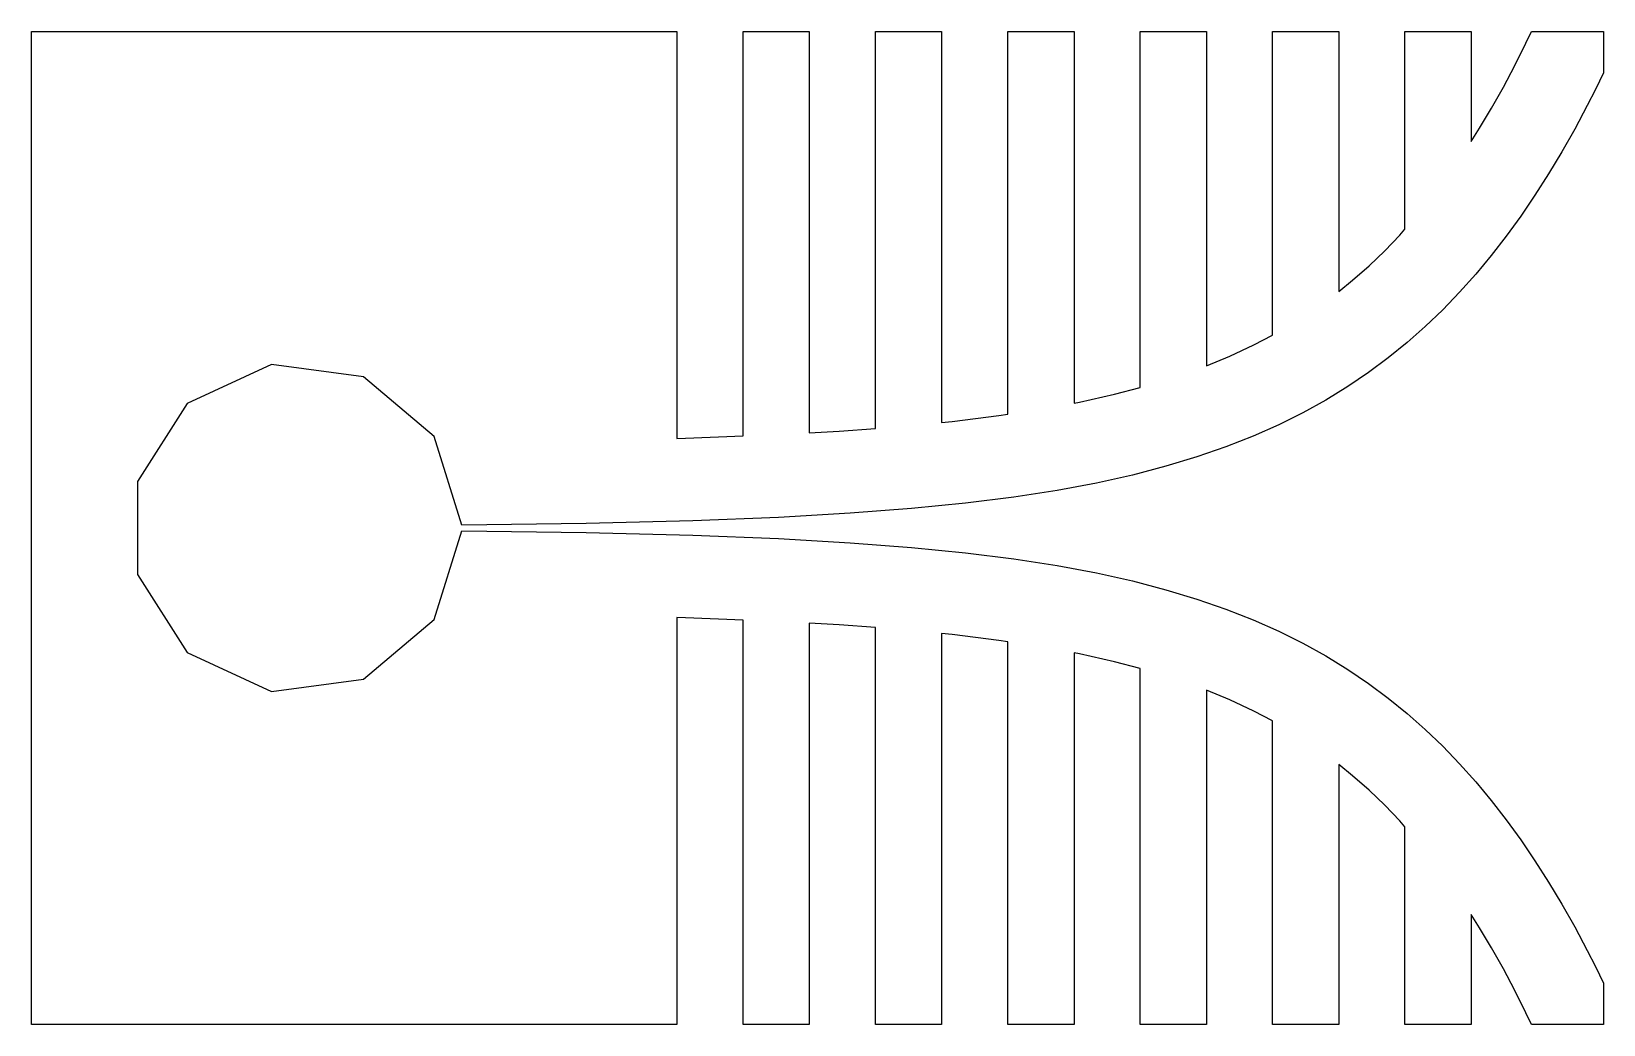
# Model space of a CAD drawing. Header units: metres. Extents: x -0.025 to 0.07, y -0.03 to 0.03.
import ezdxf

# ---------------------------------------------------------------- set-up
doc = ezdxf.new("R2010")
doc.units = ezdxf.units.M

msp = doc.modelspace()

# ---------------------------------------------------------------- linework, layer by layer
at = {"layer": 'F.Cu'}
msp.add_lwpolyline([(-0.025, -0.03), (-0.025, 0.03), (0.014, 0.03), (0.014, 0.005414), (0.014514, 0.005427), (0.018, 0.005562), (0.018, 0.03), (0.022, 0.03), (0.022, 0.005756), (0.023813, 0.005856), (0.026, 0.00602), (0.026, 0.03), (0.03, 0.03), (0.03, 0.006376), (0.030631, 0.006438), (0.033463, 0.006788), (0.034, 0.00687), (0.034, 0.03), (0.038, 0.03), (0.038, 0.007548), (0.038326, 0.007608), (0.040442, 0.00808), (0.042, 0.00849), (0.042, 0.03), (0.046, 0.03), (0.046, 0.009802), (0.047425, 0.010387), (0.048872, 0.011063), (0.05, 0.011659), (0.05, 0.03), (0.054, 0.03), (0.054, 0.014296), (0.054836, 0.014968), (0.055835, 0.015848), (0.056778, 0.016752), (0.05769, 0.017701), (0.058, 0.01805), (0.058, 0.03), (0.062, 0.03), (0.062, 0.02335), (0.062505, 0.024148), (0.063235, 0.025374), (0.063944, 0.026637), (0.064632, 0.027934), (0.06531, 0.029287), (0.065649, 0.03), (0.07, 0.03), (0.07, 0.0275), (0.06951, 0.026499), (0.069013, 0.025521), (0.068257, 0.024103), (0.06748, 0.022727), (0.066682, 0.021395), (0.065856, 0.020099), (0.065002, 0.018842), (0.06412, 0.017626), (0.06321, 0.016454), (0.062272, 0.015327), (0.061299, 0.01424), (0.060284, 0.013188), (0.059227, 0.012175), (0.058128, 0.011204), (0.056987, 0.010278), (0.05579, 0.009389), (0.054537, 0.00854), (0.053221, 0.007732), (0.051835, 0.006963), (0.050372, 0.006234), (0.048825, 0.005547), (0.04718, 0.004899), (0.04543, 0.004293), (0.043554, 0.003726), (0.041538, 0.003201), (0.039354, 0.002715), (0.036974, 0.002269), (0.034356, 0.001864), (0.031451, 0.001498), (0.028189, 0.001173), (0.024472, 0.000889), (0.020146, 0.000644), (0.014966, 0.000439), (0.008526, 0.000275), (0.000999, 0.000165), (-0.000661, 0.005519), (-0.004941, 0.009139), (-0.010497, 0.009887), (-0.015582, 0.007528), (-0.018599, 0.002803), (-0.018599, -0.002803), (-0.015582, -0.007528), (-0.010497, -0.009887), (-0.004941, -0.009139), (-0.000661, -0.005519), (0.000999, -0.000165), (0.008526, -0.000275), (0.014966, -0.000439), (0.020146, -0.000644), (0.024472, -0.000889), (0.028189, -0.001173), (0.031451, -0.001498), (0.034356, -0.001864), (0.036974, -0.002269), (0.039354, -0.002715), (0.041538, -0.003201), (0.043554, -0.003726), (0.04543, -0.004293), (0.04718, -0.004899), (0.048825, -0.005547), (0.050372, -0.006234), (0.051835, -0.006963), (0.053221, -0.007732), (0.054537, -0.00854), (0.05579, -0.009389), (0.056987, -0.010278), (0.058128, -0.011204), (0.059227, -0.012175), (0.060284, -0.013188), (0.061299, -0.01424), (0.062272, -0.015327), (0.06321, -0.016454), (0.06412, -0.017626), (0.065002, -0.018842), (0.065856, -0.020099), (0.066682, -0.021395), (0.06748, -0.022727), (0.068257, -0.024103), (0.069013, -0.025521), (0.06951, -0.026499), (0.07, -0.0275), (0.07, -0.03), (0.065649, -0.03), (0.06531, -0.029287), (0.064632, -0.027934), (0.063944, -0.026637), (0.063235, -0.025374), (0.062505, -0.024148), (0.062, -0.02335), (0.062, -0.03), (0.058, -0.03), (0.058, -0.01805), (0.05769, -0.017701), (0.056778, -0.016752), (0.055835, -0.015848), (0.054836, -0.014968), (0.054, -0.014296), (0.054, -0.03), (0.05, -0.03), (0.05, -0.011659), (0.048872, -0.011063), (0.047425, -0.010387), (0.046, -0.009802), (0.046, -0.03), (0.042, -0.03), (0.042, -0.00849), (0.040442, -0.00808), (0.038326, -0.007608), (0.038, -0.007548), (0.038, -0.03), (0.034, -0.03), (0.034, -0.00687), (0.033463, -0.006788), (0.030631, -0.006438), (0.03, -0.006376), (0.03, -0.03), (0.026, -0.03), (0.026, -0.00602), (0.023813, -0.005856), (0.022, -0.005756), (0.022, -0.03), (0.018, -0.03), (0.018, -0.005562), (0.014514, -0.005427), (0.014, -0.005414), (0.014, -0.03), (-0.025, -0.03)], close=True, dxfattribs=at)

doc.saveas('drawing.dxf')
